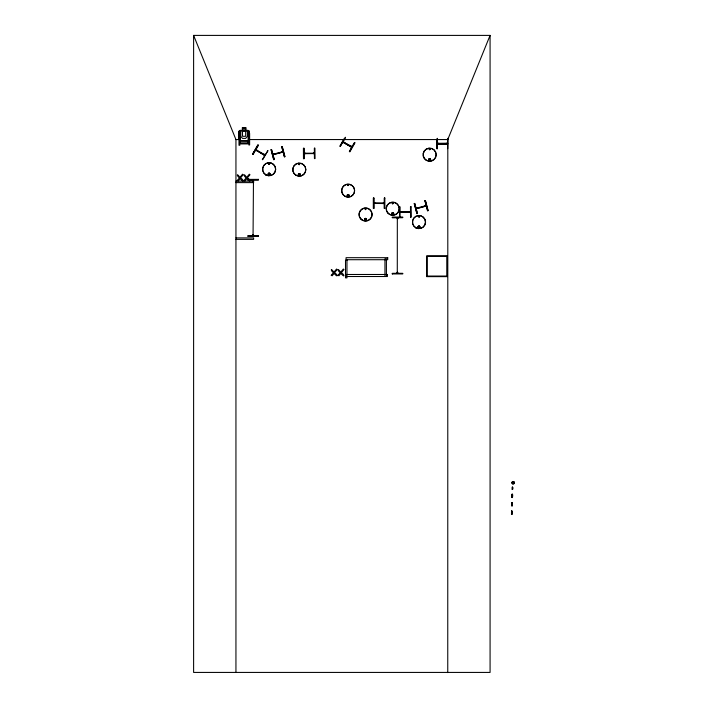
<?xml version="1.0" encoding="UTF-8"?>
<svg xmlns="http://www.w3.org/2000/svg" width="708" height="708" viewBox="0 0 708 708"><rect width="100%" height="100%" fill="white"/><g stroke="black" fill="none" stroke-linecap="round" stroke-linejoin="round"><path stroke-width="1.06" d="M343.566 142.582L343.991 142.219L342.982 141.715M351.239 146.352C350.292 147.335 351.478 145.379 352.026 146.857M255.676 149.928L264.588 155.335L255.845 150.087M263.695 154.556L264.093 154.3M264.881 154.822L263.925 154.211L263.571 154.76M512.495 497.361C511.636 498.582 511.778 493.202 512.565 494.467M512.167 489.529L512.229 487.051M511.769 513.893L511.831 511.406M511.99 505.503L512.052 503.016M512.203 497.122L512.265 494.635M512.397 489.538L512.459 487.051M512.353 497.52L512.442 494.299M512.583 489.334L512.636 487.272M512.149 513.415L512.185 511.902M512.362 505.025L512.397 503.512M512.574 496.644L512.619 495.131M512.769 489.06L512.813 487.546M252.995 181.044L253.057 179.947M253.535 180.885L253.03 180.965M252.951 234.746C254.606 234.817 252.057 235.985 253.473 234.746M397.33 273.385L397.321 272.226M268.58 163.672C269.571 165.725 269.845 162.256 268.686 163.566M268.81 163.822L269.438 163.902L268.863 163.752M268.447 173.911C271.845 176.442 267.456 171.929 269.288 173.487M298.98 164.159L299.599 164.159L299.05 164.38M347.867 185.239L348.46 185.239L347.867 185.08M348.708 185.239C346.832 186.602 348.469 183.956 348.504 184.876M347.433 195.505C349.301 193.373 348.469 197.621 347.539 195.665M392.161 203.311C393.648 201.417 393.02 205.364 392.232 203.178M393.046 203.311L392.453 203.47L392.967 203.169M392.02 213.577C393.887 211.241 393.055 216.117 392.126 213.418M418.685 216.763L419.304 216.675L418.72 216.604M419.534 216.825C418.074 215.02 418.968 218.002 419.251 217.126M429.384 149.37L429.968 149.291L429.384 149.22M253.004 180.168L253.482 180.159M253.057 234.64L253.057 235.578L253.473 179.974M253.464 235.543L253.42 234.64M397.223 218.577L397.746 218.577M397.268 272.438L397.737 272.438M397.746 273.164L397.684 272.332M272.907 154.317L274.12 154.371L273.801 154.025M416.083 208.276L417.171 208.4M512.53 495.724L511.999 496.087L512.247 495.671M490.078 35.4L490.078 672.423L193.611 672.423L193.611 35.4L490.078 35.4L447.757 139.556L249.181 139.556M298.794 163.964C299.139 166.345 300.564 162.61 298.794 164.114M299.891 174.672L298.98 175.053M430.145 149.583C429.8 147.193 428.375 150.928 430.145 149.432M511.787 504.282L512.318 504.3M511.574 512.663L512.096 512.68M247.95 140.936L249.092 138.326M239.074 138.326L240.101 140.936L248.03 141.025L249.207 138.343L249.207 131.281L248.004 130.352L245.676 130.44M273.005 154.671L273.102 154.211M426.057 206.09L416.375 208.692L416.277 208.17M426.11 206.001L425.207 205.718L425.358 206.276M397.746 218.763L397.692 217.639M304.024 153.273L305.068 153.176L305.042 153.663M400.091 211.887L401.144 211.878M373.895 203.072L374.948 202.975L375.125 203.541M437.332 143.326L438.376 143.228L438.588 143.795M343.938 138.865L339.858 146.131L340.318 146.397L345.469 137.343M340.194 146.326L345.442 137.334M351.867 146.706L342.893 142.078L351.823 147.352L342.964 142.184M349.433 151.574L354.637 142.565M253.172 154.282L252.667 153.99L257.871 144.972L258.376 145.264L253.145 154.264M252.712 154.017L257.916 144.998M253.039 154.211L258.252 145.193M255.774 150.114L256.73 149.99L256.685 150.636M264.721 154.663L264.606 155.167M262.314 159.557L267.889 150.76L267.394 150.468M262.641 159.751L267.845 150.733M269.58 164.079L268.996 164.318M365.425 208.869L365.567 209.426L365.7 208.869M429.198 149.034L429.783 148.795M314.432 153.565L304.051 153.689M401.25 212.241L400.206 212.338L400.312 211.834M410.507 211.816L409.454 212.188L410.569 212.356L400.268 212.356L410.516 212.214M384.311 203.072L383.364 202.957L383.108 203.674M384.17 203.47L374.001 203.426L384.311 203.541M447.527 143.795L437.5 144.025L447.748 143.91L437.5 143.795L437.544 143.273M446.695 143.326L447.739 143.326M238.959 131.369L240.047 130.352L242.49 130.44M239.074 131.405L240.101 130.52L247.95 130.52L249.092 131.396M253.429 180.991L253.42 180.053M397.33 218.692L397.33 217.639M397.692 218.684L397.746 217.852M366.001 219.816C363 220.046 367.452 217.471 365.744 220.064M282.041 151.822L282.182 152.326M425.216 205.771L425.34 206.223M281.669 146.777L282.226 146.627L284.917 156.68L284.359 156.831L281.731 146.751M273.014 154.291L282.864 151.654M275.217 154.034L280.996 152.486M283.094 152.087L273.226 154.663M273.748 159.672L274.306 159.521L271.536 149.485L271.049 149.618L273.748 159.672L271.093 149.609M424.844 200.727L425.402 200.576L428.092 210.63L427.535 210.78L424.915 200.709M416.189 208.249L426.039 205.612M426.243 205.931L416.224 208.665M416.924 213.63L417.481 213.48L414.764 203.426L414.224 203.568L416.924 213.63L414.277 203.559M304.236 153.22L314.325 153.211L313.299 153.158L313.29 153.742M304.962 153.733L305.033 153.229M313.494 153.158L313.272 153.574M401.038 212.294L401.029 211.772M446.801 143.273L446.571 143.928M447.527 143.742L437.332 143.689M374.116 203.01L384.09 203.01M409.56 211.719L409.366 212.356M383.364 202.957L383.364 203.541M429.809 160.167C427.632 157.716 432.207 160.663 428.968 159.751M365.567 209.683C367.284 208.187 363.868 208.825 365.434 209.612M416.968 207.931L417.393 208.302M304.051 158.663L303.475 158.663L303.413 148.255L303.989 148.246L304.033 158.663M314.467 158.592L315.042 158.592L314.927 148.176L314.396 148.184L314.485 158.592L314.467 148.184M258.447 179.381L248.03 179.398L248.039 179.982L258.447 179.912L258.447 179.336M248.039 179.832L258.447 179.841M399.48 206.869L400.064 206.86L399.985 217.276M400.206 211.887L410.401 212.179L400.126 212.303M400.126 217.268L399.551 217.276L399.533 206.869M392.303 217.604L402.71 217.586L402.71 217.029L392.303 217.091L392.303 217.675L402.71 217.604M248.039 235.861L258.447 235.799M248.039 236.251L258.455 236.18L258.447 235.658L248.039 235.72L248.039 236.295L258.455 236.233M392.312 273.996L392.303 273.412L402.71 273.35L402.719 273.925L392.312 273.943M392.303 273.438L402.719 273.492M242.375 130.431L242.375 127.723L245.791 127.723L245.791 130.431M242.375 127.803L245.791 127.803M239.826 131.122L240.472 131.122M248.145 131.104L248.791 131.104M238.994 133.184L239.826 133.184M248.791 133.369L249.623 133.369L249.623 144.963L248.871 144.963L248.871 143.91L239.826 143.91L239.826 145.255L238.994 145.255L238.959 131.299M193.611 35.4L235.941 139.556L239.251 139.556M240.101 140.865L247.95 140.865M239.826 142.706L240.472 142.706L240.472 130.865L239.826 130.865L239.826 142.866L248.791 142.866L248.791 130.847L248.145 130.847L248.145 142.689L248.791 142.689M437.438 143.326L447.527 143.211M437.261 148.707L437.27 138.299L437.332 148.707L436.748 148.707L436.801 139.343M447.739 148.707L447.81 138.299L447.757 672.6M235.941 181.151L253.632 181.151L253.632 182.611L235.941 182.611M235.941 237.906L253.632 237.906L253.632 239.357L235.941 239.357M511.955 495.901L512.53 495.91M511.778 502.839L511.751 505.724M512.3 502.848L512.273 505.742M511.565 511.22L511.539 514.114M512.088 511.229L512.061 514.123M392.728 203.824L392.285 203.568M392.728 214.205L392.126 213.745M513.565 481.794C509.627 482.953 515.681 484.591 513.796 481.936M343.194 141.777L351.938 146.804M255.96 149.671L264.783 154.769M397.285 273.244L397.33 217.745M282.961 151.627L281.864 151.866L281.961 152.388M238.959 138.343L240.012 140.954M425.358 200.594L428.048 210.648M424.977 200.691L427.676 210.745M414.649 203.462L417.339 213.515M282.173 146.636L284.873 156.689M281.802 146.733L284.501 156.795M271.465 149.503L274.164 159.566M410.543 206.798L410.684 217.206M397.321 272.332L397.33 273.27M303.918 148.246L303.909 158.663M386.409 276.509L386.409 258.818L384.957 258.818L384.957 276.509M384.453 198.045L384.382 208.453M373.753 198.045L373.824 208.453M245.676 127.812L245.676 130.52L247.384 131.396L247.384 136.299L245.676 138.396L242.49 138.396L240.782 136.299L240.782 131.396L242.49 130.52L242.49 127.812M239.074 131.325L239.074 138.396M235.941 139.556L235.941 672.423M511.565 511.026L511.486 514.3L512.061 514.318L512.141 511.043L511.565 511.026M511.787 502.645L511.698 505.919L512.273 505.928L512.353 502.662L511.787 502.645M511.999 494.264L511.911 497.529L512.486 497.547L512.574 494.281L511.999 494.264M512.388 482.635C513.619 485.423 514.424 480.351 512.388 482.635M237.269 180.434L238.18 180.938L240.074 178.681C244.729 183.691 243.517 179.522 240.57 177.867L243.207 174.726L242.57 174.212L239.941 177.319C236.26 172.292 236.693 175.761 239.366 177.956L237.269 180.434M244.039 180.434L244.95 180.938L246.835 178.681C251.499 183.691 250.278 179.522 247.331 177.867L249.977 174.726L249.34 174.212L246.703 177.319C243.021 172.292 243.455 175.761 246.127 177.956L244.039 180.434M331.264 275.262L332.176 275.766L334.07 273.509C338.725 278.51 337.512 274.35 334.565 272.695L337.203 269.553L336.565 269.04L333.937 272.146C330.255 267.12 330.689 270.589 333.362 272.784L331.264 275.262M338.035 275.262L338.946 275.766L340.831 273.509C345.495 278.51 344.274 274.35 341.327 272.695L343.973 269.553L343.327 269.04L340.698 272.146C337.017 267.12 337.451 270.589 340.123 272.784L338.035 275.262M298.608 174.336C299.475 177.027 300.705 172.433 298.608 174.336M418.304 226.764C419.171 229.463 420.402 224.861 418.304 226.764M354.513 142.494L349.363 151.539L349.867 151.831L355.018 142.777L354.513 142.494M411.047 206.789L410.472 206.798L410.543 217.206L411.118 217.206L411.047 206.789M245.11 128.325L243.056 128.325L243.056 129.201L245.11 129.201L245.11 128.325M245.676 131.396L242.49 131.396L242.49 136.299L245.676 136.299L245.676 131.396M373.895 198.045L373.32 198.045L373.32 208.453L373.895 208.453L373.877 198.045M384.886 198.045L384.311 198.045L384.311 208.453L384.886 208.453L384.833 198.045M447.447 255.809L426.623 255.809L426.623 276.633L447.447 276.633L447.447 255.809M446.863 256.393L427.198 256.393L427.198 276.058L446.863 276.058L446.863 256.393M387.719 257.685L346.07 257.685L346.07 259.712L387.719 259.712L387.719 257.685M346.964 260.172L345.513 260.172L345.513 277.863L346.964 277.863L346.964 260.172M387.418 274.483L345.778 274.483L345.778 276.509L387.418 276.509L387.418 274.483M512.353 483.714A1.257 1.257 0 0 0 514.38 482.936A1.257 1.257 0 0 0 512.689 481.573A1.257 1.257 0 0 0 512.353 483.714M512.486 483.555A1.035 1.035 0 0 0 514.167 482.909A1.035 1.035 0 0 0 512.769 481.776A1.035 1.035 0 0 0 512.486 483.555M392.259 214.391A0.938 0.938 0 0 0 393.666 213.577A0.938 0.938 0 0 0 392.259 212.772A0.938 0.938 0 0 0 392.259 214.391M389.435 214.418A6.584 6.584 0 0 0 399.312 208.718A6.584 6.584 0 0 0 389.435 203.01A6.584 6.584 0 0 0 389.435 214.418M388.17 213.276A6.452 6.452 0 0 0 398.967 210.382A6.452 6.452 0 0 0 391.055 202.479A6.452 6.452 0 0 0 388.17 213.276M392.02 214.294A1.009 1.009 0 0 0 393.701 213.843A1.009 1.009 0 0 0 392.471 212.604A1.009 1.009 0 0 0 392.02 214.294M364.903 220.038A0.938 0.938 0 0 0 366.47 219.622A1.009 1.009 0 0 0 365.301 218.409A1.009 1.009 0 0 0 364.85 220.091A1.009 1.009 0 0 0 366.54 219.639A0.938 0.938 0 0 0 365.319 218.471A0.938 0.938 0 0 0 364.903 220.038M362.275 220.215A6.584 6.584 0 0 0 372.151 214.515A6.584 6.584 0 0 0 362.275 208.807A6.584 6.584 0 0 0 362.275 220.215M361 219.073A6.452 6.452 0 0 0 371.797 216.188A6.452 6.452 0 0 0 363.894 208.276A6.452 6.452 0 0 0 361 219.073M347.478 196.169A0.938 0.938 0 0 0 349.044 195.753A0.938 0.938 0 0 0 347.902 194.603A1.009 1.009 0 0 0 347.433 196.222A1.009 1.009 0 0 0 349.115 195.771A1.009 1.009 0 0 0 347.885 194.532A0.938 0.938 0 0 0 347.478 196.169M344.893 196.275A6.505 6.505 0 0 0 354.646 190.638A6.505 6.505 0 0 0 344.893 185.009A6.505 6.505 0 0 0 344.893 196.275M343.575 195.204A6.452 6.452 0 0 0 354.372 192.311A6.452 6.452 0 0 0 346.469 184.407A6.452 6.452 0 0 0 343.575 195.204M298.626 175.177A0.938 0.938 0 0 0 300.192 174.761A1.009 1.009 0 0 0 299.033 173.54A1.009 1.009 0 0 0 298.581 175.23A1.009 1.009 0 0 0 300.263 174.779A0.938 0.938 0 0 0 299.05 173.61A0.938 0.938 0 0 0 298.626 175.177M295.997 175.354A6.584 6.584 0 0 0 305.874 169.646A6.584 6.584 0 0 0 295.997 163.946A6.584 6.584 0 0 0 295.997 175.354M296.068 175.239A6.452 6.452 0 0 0 305.741 169.646A6.452 6.452 0 0 0 296.068 164.061A6.452 6.452 0 0 0 296.068 175.239M268.465 174.752A0.938 0.938 0 0 0 270.031 174.336A0.938 0.938 0 0 0 268.89 173.186A0.938 0.938 0 0 0 268.465 174.752M265.836 174.929A6.584 6.584 0 0 0 275.713 169.221A6.584 6.584 0 0 0 265.836 163.521A6.584 6.584 0 0 0 265.836 174.929M265.907 174.814A6.452 6.452 0 0 0 275.58 169.221A6.452 6.452 0 0 0 265.907 163.637A6.452 6.452 0 0 0 265.907 174.814M268.624 174.964A1.009 1.009 0 0 0 270.137 174.088A1.009 1.009 0 0 0 268.624 173.221A1.009 1.009 0 0 0 268.624 174.964M418.517 227.755A0.938 0.938 0 0 0 419.924 226.949A0.938 0.938 0 0 0 418.517 226.135A0.938 0.938 0 0 0 418.517 227.755M415.693 227.781A6.584 6.584 0 0 0 425.57 222.082A6.584 6.584 0 0 0 415.693 216.382A6.584 6.584 0 0 0 415.693 227.781M415.764 227.666A6.452 6.452 0 0 0 425.446 222.082A6.452 6.452 0 0 0 415.764 216.489A6.452 6.452 0 0 0 415.764 227.666M418.278 227.657A1.009 1.009 0 0 0 419.959 227.206A1.009 1.009 0 0 0 418.729 225.976A1.009 1.009 0 0 0 418.278 227.657M428.986 160.229A0.938 0.938 0 0 0 430.553 159.804A0.938 0.938 0 0 0 429.402 158.663A0.938 0.938 0 0 0 428.986 160.229M426.358 160.397A6.584 6.584 0 0 0 436.234 154.698A6.584 6.584 0 0 0 426.358 148.999A6.584 6.584 0 0 0 426.358 160.397M426.42 160.291A6.452 6.452 0 0 0 436.101 154.698A6.452 6.452 0 0 0 426.42 149.114A6.452 6.452 0 0 0 426.42 160.291M428.933 160.273A1.009 1.009 0 0 0 430.623 159.822A1.009 1.009 0 0 0 429.384 158.592A1.009 1.009 0 0 0 428.933 160.273"/></g></svg>
